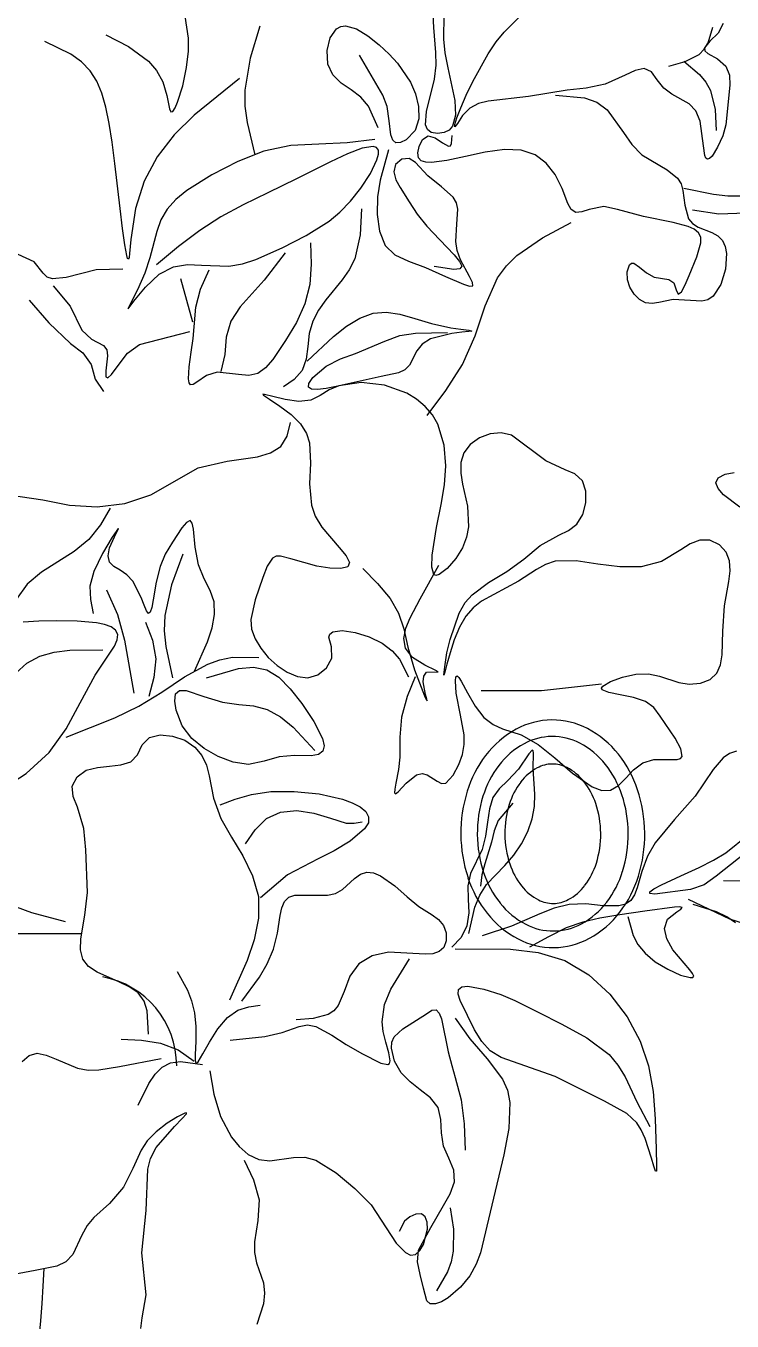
# Model space of a CAD drawing. Header units: millimetres. Extents: x 12377 to 30673, y 89761 to 101952.
# Drawn here: x 27177.5 to 27331.2, y 96432.1 to 96714.1 of the extents above; entities that cross this region are included whole.
import ezdxf

# ---------------------------------------------------------------- set-up
doc = ezdxf.new("R2010")
doc.units = ezdxf.units.MM

# ---------------------------------------------------------------- blocks, each defined once
blk = doc.blocks.new('A$C2176212A')
at = {"extrusion": (0, 0, -1)}
for p, q in [((412.85, 492.05), (412.15, 496.82)), ((394.84, 492.76), (399.78, 490.19)), ((412.85, 489.17), (412.85, 492.05)), ((399.78, 490.19), (404.13, 487.01)), ((412.44, 485.68), (412.85, 489.17)), ((404.13, 487.01), (405.9, 484.98)), ((405.9, 484.98), (407.27, 482.53)), ((411.58, 481.68), (412.44, 485.68)), ((520.7, 487.03), (524.09, 484.11)), ((407.27, 482.53), (408.16, 479.56)), ((524.09, 484.11), (525.46, 482.49)), ((525.46, 482.49), (526.46, 480.67)), ((408.16, 479.56), (408.68, 476.64)), ((410.48, 478.12), (411.58, 481.68)), ((492.71, 479.66), (499.04, 479.07)), ((526.46, 480.67), (527.45, 476.49)), ((408.68, 476.64), (409, 475.97)), ((409.43, 476.08), (409.93, 476.84)), ((409.93, 476.84), (410.48, 478.12)), ((499.04, 479.07), (501.76, 478.12)), ((501.76, 478.12), (503.98, 476.42)), ((527.45, 476.49), (527.7, 471.92)), ((409, 475.97), (409.43, 476.08)), ((503.98, 476.42), (507.53, 471.51)), ((463.81, 469.99), (465.02, 470.81)), ((465.02, 470.81), (466.55, 470.36)), ((470.1, 469.08), (470.24, 470.82)), ((507.53, 471.51), (509.36, 468.92)), ((435.12, 468.66), (429.27, 467.42)), ((441.21, 468.99), (435.12, 468.66)), ((447.35, 469.22), (441.21, 468.99)), ((453.41, 469.97), (447.35, 469.22)), ((450.67, 468.07), (447.43, 466.84)), ((453.04, 468.46), (450.67, 468.07)), ((453.79, 468.23), (453.04, 468.46)), ((454.18, 467.67), (453.79, 468.23)), ((462.75, 467.04), (463.04, 468.47)), ((463.04, 468.47), (463.81, 469.99)), ((466.55, 470.36), (468.14, 469.27)), ((468.14, 469.27), (469.43, 468.53)), ((469.43, 468.53), (469.85, 468.6)), ((469.85, 468.6), (470.1, 469.08)), ((509.36, 468.92), (511.54, 466.65)), ((423.59, 465.2), (417.92, 462.29)), ((429.27, 467.42), (423.59, 465.2)), ((447.43, 466.84), (443.72, 465.11)), ((452.43, 462.6), (453.86, 465.56)), ((453.86, 465.56), (454.19, 466.76)), ((454.19, 466.76), (454.18, 467.67)), ((462.92, 466.01), (462.75, 467.04)), ((463.52, 465.36), (462.92, 466.01)), ((464.48, 465.02), (463.52, 465.36)), ((469.11, 465.39), (465.77, 464.95)), ((473.13, 466.29), (469.11, 465.39)), ((477.43, 467.24), (473.13, 466.29)), ((481.61, 467.83), (477.43, 467.24)), ((485.29, 467.68), (481.61, 467.83)), ((488.3, 466.63), (485.29, 467.68)), ((490.73, 464.81), (488.3, 466.63)), ((511.54, 466.65), (517.04, 463.38)), ((443.72, 465.11), (436.35, 461.45)), ((450.37, 459.41), (452.43, 462.6)), ((465.77, 464.95), (464.48, 465.02)), ((492.65, 462.33), (490.73, 464.81)), ((517.04, 463.38), (519.31, 461.53)), ((417.92, 462.29), (412.46, 458.85)), ((436.35, 461.45), (430.09, 458.4)), ((494.15, 459.32), (492.65, 462.33)), ((519.31, 461.53), (520.05, 460.32)), ((520.05, 460.32), (520.47, 458.87)), ((410.11, 456.9), (408.2, 454.78)), ((412.46, 458.85), (410.11, 456.9)), ((430.09, 458.4), (424.72, 455.73)), ((448.11, 456.55), (450.37, 459.41)), ((495.38, 456.02), (494.15, 459.32)), ((520.47, 458.87), (520.89, 455.65)), ((408.2, 454.78), (406.84, 452.49)), ((424.72, 455.73), (419.91, 453.11)), ((443.43, 452.2), (445.79, 454.18)), ((445.79, 454.18), (448.11, 456.55)), ((450.47, 454.86), (450.19, 449.24)), ((496.12, 454.74), (495.38, 456.02)), ((497.14, 454.12), (496.12, 454.74)), ((498.48, 454.23), (497.14, 454.12)), ((500.04, 454.72), (498.48, 454.23)), ((503.26, 455.39), (500.04, 454.72)), ((506.23, 454.76), (503.26, 455.39)), ((511.9, 453.21), (506.23, 454.76)), ((520.89, 455.65), (521.67, 452.74)), ((406.84, 452.49), (405.92, 449.98)), ((419.91, 453.11), (415.34, 450.19)), ((438.48, 449.05), (443.43, 452.2)), ((518.37, 451.93), (511.9, 453.21)), ((521.62, 451.06), (518.37, 451.93)), ((521.67, 452.74), (522.55, 451.68)), ((522.55, 451.68), (523.81, 450.92)), ((405.92, 449.98), (404.41, 444.21)), ((415.34, 450.19), (410.68, 446.67)), ((433.2, 446.41), (438.48, 449.05)), ((450.19, 449.24), (449.02, 443.99)), ((522.91, 450.45), (521.62, 451.06)), ((523.85, 449.68), (522.91, 450.45)), ((523.81, 450.92), (526.77, 449.72)), ((524.33, 448.71), (523.85, 449.68)), ((524.37, 447.52), (524.33, 448.71)), ((526.77, 449.72), (528.1, 448.99)), ((528.1, 448.99), (529.08, 447.97)), ((410.68, 446.67), (405.9, 442.7)), ((427.53, 443.86), (433.2, 446.41)), ((439.42, 447.49), (439.54, 442.87)), ((523.49, 444.44), (524.37, 447.52)), ((529.08, 447.97), (529.68, 446.66)), ((529.68, 446.66), (529.96, 445.14)), ((404.41, 444.21), (403.34, 440.89)), ((409.57, 442.25), (412.62, 442.77)), ((412.62, 442.77), (415.64, 442.66)), ((415.64, 442.66), (421.63, 442.38)), ((421.63, 442.38), (424.6, 442.91)), ((424.6, 442.91), (427.53, 443.86)), ((433.89, 445.28), (429.3, 439.35)), ((439.54, 442.87), (439.26, 438.4)), ((449.02, 443.99), (447.83, 441.62)), ((508.34, 441.15), (508.82, 442.69)), ((508.82, 442.69), (509.25, 443.07)), ((509.25, 443.07), (509.77, 443.05)), ((509.77, 443.05), (511.03, 442.21)), ((521.85, 440.37), (523.49, 444.44)), ((529.96, 445.14), (529.71, 441.76)), ((403.34, 440.89), (401.76, 437.26)), ((403.46, 437.81), (406.49, 440.66)), ((406.49, 440.66), (409.57, 442.25)), ((415.44, 437.41), (417.32, 441.6)), ((447.83, 441.62), (446.27, 439.4)), ((508.41, 439.46), (508.34, 441.15)), ((511.03, 442.21), (512.54, 440.95)), ((512.54, 440.95), (514.22, 440.04)), ((514.22, 440.04), (517.43, 439.54)), ((520.96, 438.32), (521.85, 440.37)), ((529.71, 441.76), (528.71, 438.44)), ((383.41, 438.12), (387.08, 433.71)), ((401.76, 437.26), (400.14, 434.12)), ((400.98, 434.8), (403.46, 437.81)), ((414.44, 433.48), (415.44, 437.41)), ((429.3, 439.35), (424.07, 433.58)), ((439.26, 438.4), (438.19, 434.19)), ((446.27, 439.4), (442.74, 435.11)), ((508.94, 437.8), (508.41, 439.46)), ((509.83, 436.3), (508.94, 437.8)), ((517.43, 439.54), (518.49, 438.77)), ((518.49, 438.77), (519.01, 437.22)), ((519.01, 437.22), (519.46, 436.31)), ((520.13, 436.81), (520.96, 438.32)), ((528.71, 438.44), (527.02, 435.87)), ((400.15, 433.71), (400.98, 434.8)), ((438.19, 434.19), (436.35, 430.18)), ((442.74, 435.11), (441.13, 432.86)), ((511, 435.12), (509.83, 436.3)), ((512.34, 434.41), (511, 435.12)), ((513.76, 434.27), (512.34, 434.41)), ((515.24, 434.53), (513.76, 434.27)), ((518.37, 435.13), (515.24, 434.53)), ((524.6, 434.76), (518.37, 435.13)), ((519.46, 436.31), (520.13, 436.81)), ((525.91, 435.1), (524.6, 434.76)), ((527.02, 435.87), (525.91, 435.1)), ((387.08, 433.71), (389.6, 428.47)), ((400.14, 434.12), (399.69, 433.26)), ((399.69, 433.13), (400.15, 433.71)), ((399.69, 433.26), (399.69, 433.13)), ((414.05, 429.23), (414.44, 433.48)), ((424.07, 433.58), (422.03, 430.47)), ((441.13, 432.86), (439.88, 430.45)), ((450.14, 431.1), (453.02, 432.18)), ((453.02, 432.18), (455.9, 432.43)), ((455.9, 432.43), (458.88, 431.95)), ((458.88, 431.95), (462.11, 431.03)), ((413.83, 426.68), (414.05, 429.23)), ((422.03, 430.47), (421.06, 426.95)), ((436.35, 430.18), (433.94, 426.2)), ((439.88, 430.45), (439.14, 427.78)), ((444.41, 427.08), (447.27, 429.34)), ((447.27, 429.34), (450.14, 431.1)), ((462.11, 431.03), (465.74, 429.95)), ((465.74, 429.95), (469.92, 429.02)), ((469.92, 429.02), (472.12, 428.68)), ((472.12, 428.68), (473.83, 428.44)), ((389.6, 428.47), (391.72, 426.52)), ((391.72, 426.52), (394.35, 425.13)), ((402.19, 425.37), (413.16, 428.2)), ((413.45, 423.69), (413.83, 426.68)), ((421.06, 426.95), (420.74, 423.16)), ((433.94, 426.2), (431.18, 422.11)), ((438.68, 421.7), (444.41, 427.08)), ((439.14, 427.78), (438.81, 424.94)), ((449.16, 423.4), (455.56, 426.09)), ((455.56, 426.09), (458.82, 427.29)), ((458.82, 427.29), (462.25, 427.84)), ((462.25, 427.84), (469.25, 427.96)), ((465.51, 426.56), (463.71, 425.43)), ((470.18, 427.78), (465.51, 426.56)), ((472.33, 428.04), (470.18, 427.78)), ((473.89, 428.18), (472.33, 428.04)), ((473.83, 428.44), (474.49, 428.29)), ((474.49, 428.29), (473.89, 428.18)), ((394.35, 425.13), (395.07, 424.17)), ((395.07, 424.17), (395.19, 422.86)), ((397.07, 420.2), (399.54, 423.45)), ((399.54, 423.45), (402.19, 425.37)), ((413.01, 420.52), (413.45, 423.69)), ((420.74, 423.16), (419.89, 419.49)), ((438.81, 424.94), (438.44, 422.16)), ((445.94, 422.26), (449.16, 423.4)), ((462.52, 423.95), (460.93, 420.89)), ((463.71, 425.43), (462.52, 423.95)), ((395.19, 422.86), (394.83, 419.62)), ((396.06, 418.82), (397.07, 420.2)), ((412.84, 417.89), (413.01, 420.52)), ((429.64, 420.28), (427.92, 419.01)), ((431.18, 422.11), (429.64, 420.28)), ((438.44, 422.16), (437.58, 419.7)), ((439.93, 418.16), (442.8, 420.66)), ((442.8, 420.66), (445.94, 422.26)), ((460.93, 420.89), (459.93, 419.81)), ((394.83, 419.62), (394.88, 418.3)), ((394.88, 418.3), (395.31, 418.07)), ((395.31, 418.07), (396.06, 418.82)), ((412.97, 417.02), (412.84, 417.89)), ((416.75, 418.64), (414.67, 417.15)), ((419.07, 419.36), (416.75, 418.64)), ((423.76, 418.83), (419.07, 419.36)), ((425.95, 418.58), (423.76, 418.83)), ((427.92, 419.01), (425.95, 418.58)), ((435.85, 417.75), (433.52, 416.17)), ((437.58, 419.7), (435.85, 417.75)), ((439.04, 416.89), (439.93, 418.16)), ((454.75, 418.42), (444.97, 416.23)), ((458.55, 419.17), (454.75, 418.42)), ((459.93, 419.81), (458.55, 419.17)), ((413.29, 416.57), (412.97, 417.02)), ((413.86, 416.62), (413.29, 416.57)), ((414.67, 417.15), (413.86, 416.62)), ((438.96, 416.05), (439.04, 416.89)), ((439.64, 415.64), (438.96, 416.05)), ((440.96, 415.58), (439.64, 415.64)), ((442.78, 415.8), (440.96, 415.58)), ((444.97, 416.23), (442.78, 415.8)), ((527.65, 395.26), (528.14, 396.34)), ((528.13, 394.01), (527.65, 395.26)), ((528.14, 396.34), (529.63, 397.14)), ((529.63, 397.14), (531.62, 397.49)), ((529.33, 392.65), (528.13, 394.01)), ((532.85, 389.93), (529.33, 392.65)), ((395.81, 389.74), (393.7, 386.12)), ((393.7, 386.12), (391.17, 382.89)), ((391.17, 382.89), (387.98, 380.29)), ((384.41, 378.04), (380.87, 375.79)), ((387.98, 380.29), (384.41, 378.04)), ((380.87, 375.79), (377.73, 373.16)), ((450.78, 376.57), (453.98, 373.3)), ((463.26, 370.02), (467.36, 377.3)), ((377.73, 373.16), (375.31, 369.87)), ((453.98, 373.3), (456.73, 370.06)), ((395.03, 371.95), (397.4, 366.62)), ((456.73, 370.06), (458.59, 366.85)), ((461.06, 365.85), (463.26, 370.02)), ((397.4, 366.62), (398.94, 361.01)), ((458.59, 366.85), (459.68, 363.46)), ((380.26, 365.13), (376.88, 364.93)), ((384.21, 365.21), (380.26, 365.13)), ((388.61, 365.17), (384.21, 365.21)), ((392.79, 364.8), (388.61, 365.17)), ((394.56, 364.43), (392.79, 364.8)), ((395.99, 363.9), (394.56, 364.43)), ((396.99, 363.18), (395.99, 363.9)), ((403.5, 364.95), (405, 360.98)), ((460.12, 363.62), (461.06, 365.85)), ((396.71, 359.69), (397.35, 361.07)), ((397.47, 362.24), (396.99, 363.18)), ((397.35, 361.07), (397.47, 362.24)), ((398.94, 361.01), (400.92, 349.47)), ((405, 360.98), (405.74, 356.96)), ((459.68, 361.38), (460.12, 363.62)), ((459.68, 363.46), (460.61, 359.51)), ((460.06, 359.23), (459.68, 361.38)), ((380.48, 357.53), (383.61, 358.42)), ((383.61, 358.42), (386.99, 358.84)), ((386.99, 358.84), (394.19, 358.93)), ((392.53, 353.41), (396.71, 359.69)), ((461.57, 357.25), (460.06, 359.23)), ((460.61, 359.51), (462.02, 354.56)), ((375.28, 353.84), (377.69, 356.03)), ((377.69, 356.03), (380.48, 357.53)), ((405.74, 356.96), (405.32, 352.87)), ((464.27, 355.56), (461.57, 357.25)), ((466.69, 354.4), (464.27, 355.56)), ((389.24, 347.37), (392.53, 353.41)), ((405.32, 352.87), (404.24, 348.74)), ((416.76, 352.79), (423.74, 354.86)), ((423.74, 354.86), (426.96, 355.13)), ((426.96, 355.13), (429.86, 354.51)), ((429.86, 354.51), (432.49, 352.92)), ((432.49, 352.92), (435, 350.44)), ((462.02, 354.56), (464.2, 348.92)), ((463.93, 351.94), (464.05, 353.19)), ((464.05, 353.19), (464.63, 354.01)), ((464.63, 354.01), (466.83, 354.11)), ((467.17, 354.13), (466.69, 354.4)), ((466.83, 354.11), (467.17, 354.13)), ((410.04, 349.29), (410.89, 350.04)), ((410.89, 350.04), (412.33, 350.02)), ((412.33, 350.02), (416.2, 348.73)), ((435, 350.44), (437.55, 347.18)), ((464.41, 349.18), (463.93, 351.94)), ((386.25, 341.72), (389.24, 347.37)), ((409.85, 347.72), (410.04, 349.29)), ((410.13, 345.79), (409.85, 347.72)), ((416.2, 348.73), (420.23, 347.48)), ((420.23, 347.48), (423.77, 346.99)), ((423.77, 346.99), (426.96, 346.69)), ((437.55, 347.18), (440.15, 343.33)), ((464.2, 348.92), (464.59, 348.07)), ((464.69, 348.18), (464.41, 349.18)), ((464.59, 348.07), (464.78, 347.78)), ((464.78, 347.78), (464.69, 348.18)), ((411.46, 342.34), (410.13, 345.79)), ((426.96, 346.69), (429.97, 345.9)), ((429.97, 345.9), (432.88, 344.29)), ((432.88, 344.29), (435.62, 342.07)), ((382.5, 336.52), (386.25, 341.72)), ((413.56, 339.59), (411.46, 342.34)), ((435.62, 342.07), (440.33, 336.95)), ((440.15, 343.33), (442.01, 339.59)), ((416.23, 337.41), (413.56, 339.59)), ((442.01, 339.59), (442.34, 338.03)), ((377.52, 331.98), (382.5, 336.52)), ((419.3, 335.68), (416.23, 337.41)), ((422.58, 334.41), (419.3, 335.68)), ((432.58, 335.63), (429.28, 334.64)), ((435.89, 335.91), (432.58, 335.63)), ((439.56, 335.82), (435.89, 335.91)), ((441.16, 336.09), (439.56, 335.82)), ((442.1, 336.83), (441.16, 336.09)), ((442.34, 338.03), (442.1, 336.83)), ((486.93, 336.29), (484.68, 332.95)), ((487.67, 337.07), (486.93, 336.29)), ((487.86, 336.94), (487.67, 337.07)), ((487.84, 333.06), (487.91, 336.39)), ((487.91, 336.39), (487.86, 336.94)), ((530.59, 336.3), (529.25, 335.42)), ((532.15, 336.84), (530.59, 336.3)), ((425.94, 333.97), (422.58, 334.41)), ((429.28, 334.64), (425.94, 333.97)), ((484.68, 332.95), (482.38, 330.44)), ((488.23, 327.45), (487.84, 333.06)), ((527.06, 332.88), (523.11, 327.02)), ((529.25, 335.42), (527.06, 332.88)), ((374.63, 330.09), (377.52, 331.98)), ((482.38, 330.44), (480.44, 328.67)), ((422.99, 326.38), (426.58, 327.41)), ((426.58, 327.41), (430.79, 328.04)), ((430.79, 328.04), (435.85, 328.08)), ((435.85, 328.08), (441.29, 327.52)), ((441.29, 327.52), (446.33, 326.38)), ((480.44, 328.67), (479.08, 326.79)), ((488.16, 324.81), (488.23, 327.45)), ((419.71, 325.16), (422.99, 326.38)), ((446.33, 326.38), (448.46, 325.61)), ((448.46, 325.61), (450.18, 324.7)), ((450.18, 324.7), (451.41, 323.68)), ((478.35, 324.31), (477.94, 321.4)), ((479.08, 326.79), (478.35, 324.31)), ((487.64, 322.09), (488.16, 324.81)), ((523.11, 327.02), (518.61, 321.98)), ((427.35, 319.71), (429.79, 322.18)), ((429.79, 322.18), (432.86, 323.57)), ((432.86, 323.57), (436.42, 323.9)), ((436.42, 323.9), (440.16, 323.38)), ((440.16, 323.38), (443.79, 322.25)), ((443.79, 322.25), (447.19, 321.19)), ((448.9, 321.14), (450.65, 321.47)), ((451.41, 323.68), (452.05, 322.53)), ((452.05, 322.53), (451.99, 321.27)), ((477.94, 321.4), (477.52, 318.35)), ((486.68, 319.34), (487.64, 322.09)), ((518.61, 321.98), (514.43, 316.91)), ((425.23, 316.68), (427.35, 319.71)), ((447.19, 321.19), (448.9, 321.14)), ((451.16, 319.9), (448.04, 317.23)), ((451.99, 321.27), (451.16, 319.9)), ((485.35, 316.68), (486.68, 319.34)), ((529.78, 314.72), (534.64, 318.6)), ((448.04, 317.23), (444.58, 315.14)), ((477.52, 318.35), (476.74, 315.41)), ((483.67, 314.18), (485.35, 316.68)), ((514.43, 316.91), (512.77, 314)), ((538.3, 318.07), (527.73, 309.6)), ((441.09, 313.44), (434.43, 309.92)), ((444.58, 315.14), (441.09, 313.44)), ((476.74, 315.41), (474.24, 310.19)), ((481.72, 311.95), (483.67, 314.18)), ((512.77, 314), (511.52, 310.67)), ((523.99, 311.52), (527.14, 313.13)), ((527.14, 313.13), (529.78, 314.72)), ((474.24, 310.19), (473.67, 307.51)), ((477.73, 307.85), (481.72, 311.95)), ((511.52, 310.67), (510.54, 307.11)), ((520.01, 309.69), (523.99, 311.52)), ((434.43, 309.92), (428.55, 304.89)), ((473.67, 307.51), (473.75, 304.64)), ((476.24, 305.52), (477.73, 307.85)), ((514.15, 306.88), (515.77, 307.73)), ((515.77, 307.73), (520.01, 309.69)), ((525.11, 307.72), (522.1, 306.71)), ((527.73, 309.6), (525.11, 307.72)), ((473.75, 304.64), (473.85, 301.68)), ((475.2, 302.89), (476.24, 305.52)), ((509.93, 305.55), (509.1, 304.31)), ((510.54, 307.11), (509.93, 305.55)), ((513.24, 306.22), (514.15, 306.88)), ((513.28, 305.83), (513.24, 306.22)), ((514.38, 305.74), (513.28, 305.83)), ((522.1, 306.71), (514.38, 305.74)), ((378.77, 301.63), (375.4, 302.88)), ((473.85, 301.68), (473.44, 298.79)), ((473.86, 297.15), (475.2, 302.89)), ((492.42, 302.66), (489.3, 301.43)), ((495.72, 303.47), (492.42, 302.66)), ((499.32, 303.6), (495.72, 303.47)), ((503.11, 303.21), (499.32, 303.6)), ((506.55, 303.14), (503.11, 303.21)), ((507.97, 303.52), (506.55, 303.14)), ((509.1, 304.31), (507.97, 303.52)), ((386.08, 299.72), (378.77, 301.63)), ((489.3, 301.43), (483.15, 298.78)), ((472.17, 296.3), (470.17, 294.2)), ((473.44, 298.79), (472.17, 296.3)), ((483.15, 298.78), (476.74, 296.65)), ((470.88, 293.82), (482.93, 293.75)), ((482.93, 293.75), (488.96, 293.03)), ((488.96, 293.03), (494.73, 291.28)), ((494.73, 291.28), (499.98, 288.18)), ((410.38, 288.89), (412.62, 284.79)), ((499.98, 288.18), (504.55, 283.95)), ((412.62, 284.79), (413.52, 282.49)), ((471.54, 283.96), (471.63, 285)), ((471.63, 285), (472.36, 285.55)), ((472.36, 285.55), (473.64, 285.68)), ((473.64, 285.68), (477.14, 285.05)), ((477.14, 285.05), (480.8, 283.85)), ((413.52, 282.49), (414.16, 279.89)), ((471.97, 282.56), (471.54, 283.96)), ((473.54, 279.28), (471.97, 282.56)), ((480.8, 283.85), (483.88, 282.6)), ((483.88, 282.6), (488.95, 280.04)), ((504.55, 283.95), (508.31, 278.99)), ((414.16, 279.89), (414.45, 276.89)), ((421.31, 278.87), (423.57, 280.44)), ((423.57, 280.44), (425.97, 281.19)), ((425.97, 281.19), (428.43, 281.53)), ((475.11, 276.22), (473.54, 279.28)), ((488.95, 280.04), (494.09, 277.41)), ((414.45, 276.89), (414.41, 273.63)), ((417.43, 273.52), (419.23, 276.38)), ((419.23, 276.38), (421.31, 278.87)), ((494.09, 277.41), (499.52, 274.46)), ((508.31, 278.99), (511.13, 273.69)), ((398.22, 274.16), (402.59, 273.94)), ((402.59, 273.94), (406.78, 273.3)), ((414.41, 273.63), (414.28, 270.79)), ((415.97, 270.93), (417.43, 273.52)), ((476.68, 273.63), (475.11, 276.22)), ((478.53, 271.59), (476.68, 273.63)), ((499.52, 274.46), (504.38, 270.78)), ((511.13, 273.69), (512.95, 268.32)), ((378.14, 270.59), (379.88, 271.07)), ((379.88, 271.07), (381.87, 270.7)), ((381.87, 270.7), (384.04, 269.8)), ((406.78, 273.3), (410.62, 271.81)), ((410.62, 271.81), (414.06, 269.37)), ((414.28, 270.79), (414.28, 269.76)), ((414.92, 269.25), (415.97, 270.93)), ((480.91, 270.15), (478.53, 271.59)), ((504.38, 270.78), (506.33, 268.53)), ((376.62, 269.3), (378.14, 270.59)), ((384.04, 269.8), (388.68, 267.84)), ((388.68, 267.84), (391.01, 267.43)), ((393.31, 267.48), (397.85, 268.24)), ((397.85, 268.24), (406.88, 269.91)), ((405.58, 266.51), (407.12, 268.05)), ((407.12, 268.05), (408.94, 269.01)), ((408.94, 269.01), (411.07, 269.29)), ((411.07, 269.29), (415.9, 268.63)), ((414.28, 269.76), (414.37, 269.12)), ((414.37, 269.12), (414.58, 268.95)), ((414.58, 268.95), (414.92, 269.25)), ((492.65, 266.04), (480.91, 270.15)), ((506.33, 268.53), (507.89, 265.99)), ((512.95, 268.32), (513.97, 262.77)), ((391.01, 267.43), (393.31, 267.48)), ((404.24, 264.51), (405.58, 266.51)), ((503.36, 260.68), (492.65, 266.04)), ((507.89, 265.99), (510.43, 260.48)), ((401.91, 259.79), (404.24, 264.51)), ((513.97, 262.77), (514.46, 256.8)), ((508.23, 257.99), (503.36, 260.68)), ((510.43, 260.48), (513.24, 255.13)), ((410.45, 257.28), (408.18, 255.85)), ((409.77, 255.16), (411.49, 256.89)), ((412.04, 258.05), (410.45, 257.28)), ((411.49, 256.89), (412.41, 257.93)), ((412.4, 258.12), (412.04, 258.05)), ((412.41, 257.93), (412.4, 258.12)), ((510.41, 255.93), (508.23, 257.99)), ((514.46, 256.8), (514.66, 250.2)), ((405.8, 254.01), (403.85, 252.02)), ((408.18, 255.85), (405.8, 254.01)), ((405.82, 250.56), (409.77, 255.16)), ((511.38, 254.43), (510.41, 255.93)), ((512.25, 252.52), (511.38, 254.43)), ((403.85, 252.02), (402.51, 250.01)), ((513.65, 248.23), (512.25, 252.52)), ((402.51, 250.01), (400.74, 245.97)), ((404, 245.84), (404.54, 248.15)), ((404.54, 248.15), (405.82, 250.56)), ((514.15, 246.49), (513.65, 248.23)), ((514.66, 250.2), (514.73, 246.64)), ((400.74, 245.97), (398.66, 241.96)), ((403.61, 236.85), (404, 245.84)), ((424.93, 247.8), (427.01, 243.53)), ((514.5, 245.45), (514.15, 246.49)), ((514.7, 245.43), (514.5, 245.45)), ((514.73, 246.64), (514.7, 245.43)), ((427.01, 243.53), (428.2, 239.17)), ((398.66, 241.96), (395.65, 238.42)), ((395.65, 238.42), (392.23, 235.34)), ((402.71, 227.63), (403.61, 236.85)), ((428.2, 239.17), (427.91, 234.66)), ((469.77, 237.44), (470.54, 232.78)), ((392.23, 235.34), (390.77, 233.57)), ((427.91, 234.66), (427.23, 230.01)), ((389.66, 231.49), (387.65, 227.26)), ((390.77, 233.57), (389.66, 231.49)), ((470.54, 232.78), (470.49, 228.01)), ((427.23, 230.01), (427.23, 227.71)), ((386.18, 225.71), (384.2, 224.76)), ((387.65, 227.26), (386.18, 225.71)), ((403.6, 218.53), (402.71, 227.63)), ((427.23, 227.71), (427.68, 225.48)), ((470.02, 225.69), (469.19, 223.5)), ((470.49, 228.01), (470.02, 225.69)), ((379.46, 223.82), (374.81, 222.9)), ((384.2, 224.76), (379.46, 223.82)), ((427.68, 225.48), (429.19, 221.14)), ((469.19, 223.5), (466.83, 219.39)), ((429.19, 221.14), (429.39, 218.85)), ((402.77, 213.52), (403.6, 218.53)), ((429.39, 218.85), (429.15, 216.53)), ((429.15, 216.53), (427.74, 212.07)), ((402.46, 211.2), (402.77, 213.52))]:
    blk.add_line(p, q, dxfattribs=at)
for p, q in [((466.28, 494.32), (466.09, 497.16)), ((468.43, 497.21), (468.33, 491.82)), ((481.56, 493.35), (484.89, 496.7)), ((428.37, 494.66), (426.25, 487.7)), ((443.69, 492.11), (445.09, 494.08)), ((445.09, 494.08), (446.01, 494.56)), ((446.01, 494.56), (447.05, 494.69)), ((447.05, 494.69), (449.39, 494.05)), ((449.39, 494.05), (451.88, 492.56)), ((466.65, 488.92), (466.28, 494.32)), ((479.83, 491.2), (481.56, 493.35)), ((525.93, 491.02), (526.96, 494.4)), ((529.2, 495.19), (528.16, 493.14)), ((387.25, 488.53), (381.59, 491.34)), ((443, 489.32), (443.69, 492.11)), ((451.88, 492.56), (454.33, 490.6)), ((454.33, 490.6), (456.52, 488.55)), ((468.33, 491.82), (468.66, 488.86)), ((478.08, 488.64), (479.83, 491.2)), ((525.12, 489.61), (525.93, 491.02)), ((526.32, 491.38), (525.14, 489.92)), ((528.16, 493.14), (526.32, 491.38)), ((389.58, 486.88), (387.25, 488.53)), ((443.15, 486.41), (443, 489.32)), ((455.16, 479.62), (450.09, 488.34)), ((456.52, 488.55), (458.34, 486.62)), ((466.73, 486.16), (466.65, 488.92)), ((468.66, 488.86), (469.32, 485.54)), ((474.75, 482.62), (478.08, 488.64)), ((520.97, 486.95), (523.99, 488.48)), ((523.99, 488.48), (525.12, 489.61)), ((525.14, 489.92), (525.26, 489.29)), ((525.26, 489.29), (525.91, 488.7)), ((525.91, 488.7), (528, 487.5)), ((391.43, 484.95), (389.58, 486.88)), ((392.88, 482.7), (391.43, 484.95)), ((426.25, 487.7), (425.09, 480.72)), ((444.24, 484.03), (443.15, 486.41)), ((458.34, 486.62), (461.14, 482.46)), ((466.42, 483.09), (466.73, 486.16)), ((469.32, 485.54), (470.81, 478.44)), ((510.1, 485.03), (507.92, 483.99)), ((512.05, 485.44), (510.1, 485.03)), ((513.61, 484.68), (512.05, 485.44)), ((517.39, 485.93), (520.97, 486.95)), ((528, 487.5), (529.81, 485.96)), ((529.81, 485.96), (530.6, 483.99)), ((394, 480.07), (392.88, 482.7)), ((423.95, 483.23), (414.07, 475.29)), ((446.1, 482.25), (444.24, 484.03)), ((448.28, 480.76), (446.1, 482.25)), ((461.14, 482.46), (462.23, 479.91)), ((464.67, 476.08), (466.42, 483.09)), ((473.31, 479.6), (474.75, 482.62)), ((507.92, 483.99), (503.55, 482.02)), ((514.88, 482.93), (513.61, 484.68)), ((516.28, 481.12), (514.88, 482.93)), ((530.6, 483.99), (530.68, 481.77)), ((394.88, 477.01), (394, 480.07)), ((425.09, 480.72), (425.14, 477.21)), ((450.38, 479.19), (448.28, 480.76)), ((456.08, 477.13), (455.16, 479.62)), ((462.23, 479.91), (462.93, 477.17)), ((472.12, 476.88), (473.31, 479.6)), ((486.84, 479.36), (478.05, 478.34)), ((495.27, 480.69), (486.84, 479.36)), ((499.41, 481.14), (495.27, 480.69)), ((503.55, 482.02), (499.41, 481.14)), ((518.04, 479.83), (516.28, 481.12)), ((521.79, 477.73), (518.04, 479.83)), ((530.68, 481.77), (529.84, 473.14)), ((395.59, 473.47), (394.88, 477.01)), ((425.14, 477.21), (425.62, 473.7)), ((452.01, 477.26), (450.38, 479.19)), ((454.14, 472.5), (452.01, 477.26)), ((456.55, 474.05), (456.08, 477.13)), ((462.93, 477.17), (462.99, 474.44)), ((470.81, 478.44), (470.97, 475.3)), ((471.25, 474.67), (472.12, 476.88)), ((474.08, 476.8), (472.51, 475.22)), ((475.96, 477.79), (474.08, 476.8)), ((478.05, 478.34), (475.96, 477.79)), ((523.29, 476.22), (521.79, 477.73)), ((414.07, 475.29), (409.71, 470.97)), ((425.62, 473.7), (427.26, 466.65)), ((456.91, 470.96), (456.55, 474.05)), ((462.99, 474.44), (462.16, 471.94)), ((464.46, 473.16), (464.67, 476.08)), ((470.97, 475.3), (470.3, 472.88)), ((470.79, 473.21), (471.25, 474.67)), ((472.51, 475.22), (471.37, 473.44)), ((524.24, 473.98), (523.29, 476.22)), ((524.98, 468.57), (524.24, 473.98)), ((396.2, 469.39), (395.59, 473.47)), ((409.71, 470.97), (406.04, 466.23)), ((457.3, 469.84), (456.91, 470.96)), ((462.16, 471.94), (460.2, 469.9)), ((464.85, 472.12), (464.46, 473.16)), ((465.7, 471.47), (464.85, 472.12)), ((467.04, 471.27), (465.7, 471.47)), ((468.46, 471.48), (467.04, 471.27)), ((469.55, 472.03), (468.46, 471.48)), ((470.3, 472.88), (469.55, 472.03)), ((470.8, 472.73), (470.79, 473.21)), ((471.37, 473.44), (470.8, 472.73)), ((529.84, 473.14), (529.14, 470.76)), ((396.79, 464.76), (396.2, 469.39)), ((457.96, 469.23), (457.3, 469.84)), ((458.98, 469.29), (457.96, 469.23)), ((460.2, 469.9), (458.98, 469.29)), ((525.25, 466.52), (524.98, 468.57)), ((528.02, 468.3), (526.8, 466.38)), ((529.14, 470.76), (528.02, 468.3)), ((406.04, 466.23), (403.22, 460.94)), ((456.36, 467.76), (454.53, 461.15)), ((459.27, 465.68), (457.89, 464.52)), ((460.86, 465.86), (459.27, 465.68)), ((462.26, 465), (460.86, 465.86)), ((525.48, 465.91), (525.25, 466.52)), ((525.8, 465.66), (525.48, 465.91)), ((526.25, 465.83), (525.8, 465.66)), ((526.8, 466.38), (526.25, 465.83)), ((397.94, 454.99), (396.79, 464.76)), ((457.89, 464.52), (457.51, 462.96)), ((457.51, 462.96), (458.01, 461.23)), ((464.96, 462.1), (462.26, 465)), ((403.22, 460.94), (401.29, 454.97)), ((454.53, 461.15), (454, 457.49)), ((458.01, 461.23), (458.95, 459.5)), ((467.95, 459.66), (464.96, 462.1)), ((470.42, 457.44), (467.95, 459.66)), ((454, 457.49), (453.92, 453.64)), ((458.95, 459.5), (460.85, 456.42)), ((471.15, 456.2), (470.42, 457.44)), ((520.7, 459.4), (527.14, 458.09)), ((527.14, 458.09), (530.21, 457.74)), ((530.21, 457.74), (533.09, 457.74)), ((398.47, 450.61), (397.94, 454.99)), ((401.29, 454.97), (400.27, 448.21)), ((460.85, 456.42), (462.61, 453.76)), ((471.45, 454.8), (471.15, 456.2)), ((471.25, 451.53), (471.45, 454.8)), ((528.31, 453.74), (522.54, 454.61)), ((534.15, 453.97), (528.31, 453.74)), ((453.92, 453.64), (454.43, 449.99)), ((462.61, 453.76), (464.69, 451.12)), ((464.69, 451.12), (467.52, 448.12)), ((471.04, 447.79), (471.25, 451.53)), ((489.9, 448.6), (496.14, 451.91)), ((398.96, 447.05), (398.47, 450.61)), ((454.43, 449.99), (455.66, 446.94)), ((484.34, 444.75), (489.9, 448.6)), ((399.39, 444.71), (398.96, 447.05)), ((400.27, 448.21), (400.03, 445.15)), ((455.66, 446.94), (457.75, 444.87)), ((467.52, 448.12), (470.7, 444.86)), ((471.32, 445.81), (471.04, 447.79)), ((472.03, 443.79), (471.32, 445.81)), ((379.26, 443.32), (375.79, 444.93)), ((381.23, 440.89), (379.26, 443.32)), ((399.58, 444.11), (399.39, 444.71)), ((399.75, 443.95), (399.58, 444.11)), ((399.9, 444.28), (399.75, 443.95)), ((400.03, 445.15), (399.9, 444.28)), ((457.75, 444.87), (460.7, 443.51)), ((460.7, 443.51), (464.46, 442.12)), ((470.7, 444.86), (471.84, 443.45)), ((471.84, 443.45), (472.33, 442.38)), ((474.01, 440.16), (472.03, 443.79)), ((482.03, 442.47), (484.34, 444.75)), ((382.11, 440.02), (381.23, 440.89)), ((383.26, 439.64), (382.11, 440.02)), ((386.19, 439.97), (383.26, 439.64)), ((392.73, 441.63), (386.19, 439.97)), ((398.54, 441.78), (392.73, 441.63)), ((464.46, 442.12), (468.81, 440.17)), ((470.57, 441.7), (466.31, 442.33)), ((468.81, 440.17), (472.67, 438.46)), ((471.91, 441.8), (470.57, 441.7)), ((472.33, 442.38), (471.91, 441.8)), ((474.67, 438.87), (474.01, 440.16)), ((477.42, 433.79), (480.14, 439.85)), ((480.14, 439.85), (482.03, 442.47)), ((411.07, 439.69), (413.68, 430.29)), ((472.67, 438.46), (474, 438.05)), ((474, 438.05), (474.71, 438.14)), ((474.71, 438.14), (474.67, 438.87)), ((378.19, 434.99), (382.47, 430.09)), ((475.21, 427.26), (477.42, 433.79)), ((382.47, 430.09), (387.13, 425.54)), ((472.45, 421.03), (475.21, 427.26)), ((387.13, 425.54), (389.84, 423.56)), ((389.84, 423.56), (391.64, 421)), ((391.64, 421), (392.54, 417.83)), ((468.86, 415.33), (472.45, 421.03)), ((392.54, 417.83), (394.37, 415.15)), ((429.06, 414.53), (429.17, 414.35)), ((429.4, 414.5), (429.06, 414.53)), ((431.17, 414.02), (429.4, 414.5)), ((443.44, 415.47), (441.5, 414.28)), ((445.59, 416.35), (443.44, 415.47)), ((450.42, 417.09), (445.59, 416.35)), ((455.51, 416.53), (450.42, 417.09)), ((460.34, 414.76), (455.51, 416.53)), ((462.48, 413.45), (460.34, 414.76)), ((464.83, 409.91), (468.86, 415.33)), ((429.17, 414.35), (430.5, 413.44)), ((430.5, 413.44), (432.75, 411.95)), ((433.86, 413.36), (431.17, 414.02)), ((432.75, 411.95), (435.21, 410.09)), ((436.83, 412.95), (433.86, 413.36)), ((439.44, 413.25), (436.83, 412.95)), ((441.5, 414.28), (439.44, 413.25)), ((464.37, 411.88), (462.48, 413.45)), ((465.92, 410.05), (464.37, 411.88)), ((435.21, 410.09), (437.23, 408.08)), ((467.1, 407.99), (465.92, 410.05)), ((434.34, 405.42), (435.08, 408.36)), ((437.23, 408.08), (438.51, 406.02)), ((438.51, 406.02), (439.18, 403.92)), ((468.46, 403.47), (467.1, 407.99)), ((480.93, 406.15), (478.52, 405.92)), ((483.12, 405.59), (480.93, 406.15)), ((430.67, 401.76), (432.91, 403.19)), ((432.91, 403.19), (434.34, 405.42)), ((439.18, 403.92), (439.41, 399.56)), ((468.84, 398.96), (468.46, 403.47)), ((474.15, 403.58), (472.75, 401.75)), ((476.17, 405.02), (474.15, 403.58)), ((478.52, 405.92), (476.17, 405.02)), ((490.61, 400.06), (483.12, 405.59)), ((421.28, 399.98), (427.84, 400.91)), ((427.84, 400.91), (430.67, 401.76)), ((472.75, 401.75), (472.14, 399.64)), ((404.66, 392.64), (414.96, 398.48)), ((414.96, 398.48), (421.28, 399.98)), ((439.41, 399.56), (439.15, 395.02)), ((468.57, 394.82), (468.84, 398.96)), ((472.14, 399.64), (472.14, 397.34)), ((494.82, 398.1), (490.61, 400.06)), ((496.97, 397.17), (494.82, 398.1)), ((439.15, 395.02), (439.6, 390.35)), ((467.85, 390.55), (468.57, 394.82)), ((472.14, 397.34), (472.52, 394.95)), ((472.52, 394.95), (473.54, 390.18)), ((498.58, 395.66), (496.97, 397.17)), ((499.35, 393.43), (498.58, 395.66)), ((369.35, 393.31), (381.13, 391.51)), ((398.97, 390.77), (404.66, 392.64)), ((499.35, 390.86), (499.35, 393.43)), ((381.13, 391.51), (386.97, 390.41)), ((386.97, 390.41), (392.96, 390.05)), ((392.96, 390.05), (398.97, 390.77)), ((439.6, 390.35), (440.45, 387.99)), ((466.85, 385.52), (467.85, 390.55)), ((473.54, 390.18), (473.79, 385.65)), ((498.66, 388.34), (499.35, 390.86)), ((412.4, 386.64), (411.41, 385.46)), ((413.19, 387.06), (412.4, 386.64)), ((413.67, 386.5), (413.19, 387.06)), ((413.95, 385.18), (413.67, 386.5)), ((440.45, 387.99), (441.9, 385.62)), ((495.53, 384.86), (497.35, 386.27)), ((497.35, 386.27), (498.66, 388.34)), ((395.68, 381.07), (397.13, 384.31)), ((397.07, 384.63), (396.24, 383.39)), ((397.56, 385.29), (397.07, 384.63)), ((397.13, 384.31), (397.6, 385.21)), ((397.6, 385.21), (397.56, 385.29)), ((411.41, 385.46), (409.35, 382.35)), ((414.29, 381.26), (413.95, 385.18)), ((441.9, 385.62), (445.62, 381.2)), ((465.88, 379.49), (466.85, 385.52)), ((473.79, 385.65), (473.37, 383.4)), ((489.41, 381.6), (493.44, 383.84)), ((493.44, 383.84), (495.53, 384.86)), ((396.24, 383.39), (394.11, 379.84)), ((395.33, 379.36), (395.68, 381.07)), ((409.35, 382.35), (407.78, 379.71)), ((415.02, 377.4), (414.29, 381.26)), ((445.62, 381.2), (447.13, 379.36)), ((472.47, 381.11), (471, 378.75)), ((473.37, 383.4), (472.47, 381.11)), ((485.87, 378.64), (489.41, 381.6)), ((519.99, 380.68), (515.8, 378.14)), ((522.05, 381.97), (519.99, 380.68)), ((524.14, 382.79), (522.05, 381.97)), ((526.32, 382.75), (524.14, 382.79)), ((528.42, 381.72), (526.32, 382.75)), ((529.88, 380.16), (528.42, 381.72)), ((394.11, 379.84), (392.21, 375.96)), ((395.63, 378.01), (395.33, 379.36)), ((396.61, 377.05), (395.63, 378.01)), ((407.78, 379.71), (406.66, 377.06)), ((411.6, 379.69), (409.17, 373.06)), ((431.16, 378.85), (429.95, 377.11)), ((431.95, 379.26), (431.16, 378.85)), ((432.88, 379.32), (431.95, 379.26)), ((435.15, 378.74), (432.88, 379.32)), ((440.79, 377.09), (435.15, 378.74)), ((447.13, 379.36), (447.89, 377.92)), ((447.89, 377.92), (447.54, 376.99)), ((465.78, 376.9), (465.88, 379.49)), ((471, 378.75), (469.16, 376.6)), ((482.1, 375.93), (485.87, 378.64)), ((492.68, 378.2), (490.58, 377.5)), ((497.2, 378.3), (492.68, 378.2)), ((501.95, 377.56), (497.2, 378.3)), ((515.8, 378.14), (511.35, 376.99)), ((530.59, 378.28), (529.88, 380.16)), ((530.72, 376.12), (530.59, 378.28)), ((392.21, 375.96), (391.37, 372.78)), ((397.98, 376.22), (396.61, 377.05)), ((399.44, 375.23), (397.98, 376.22)), ((400.73, 373.83), (399.44, 375.23)), ((406.66, 377.06), (405.83, 373.66)), ((416.28, 374.38), (415.02, 377.4)), ((429.95, 377.11), (429.03, 374.67)), ((443.63, 376.65), (440.79, 377.09)), ((446, 376.59), (443.63, 376.65)), ((447.54, 376.99), (446, 376.59)), ((466.22, 375.33), (465.78, 376.9)), ((466.71, 375.08), (466.22, 375.33)), ((467.4, 375.26), (466.71, 375.08)), ((469.16, 376.6), (467.4, 375.26)), ((478.14, 373.55), (482.1, 375.93)), ((488.57, 376.41), (484.64, 373.82)), ((490.58, 377.5), (488.57, 376.41)), ((506.7, 376.94), (501.95, 377.56)), ((511.35, 376.99), (506.7, 376.94)), ((530.47, 373.74), (530.72, 376.12)), ((391.37, 372.78), (391.48, 369.87)), ((402.57, 370.3), (400.73, 373.83)), ((405.83, 373.66), (405.16, 369.75)), ((409.17, 373.06), (407.67, 366.39)), ((417.58, 371.83), (416.28, 374.38)), ((429.03, 374.67), (427.35, 369.81)), ((474.57, 370.9), (478.14, 373.55)), ((484.64, 373.82), (476.64, 369.5)), ((529.53, 368.5), (530.47, 373.74)), ((391.48, 369.87), (392.08, 366.79)), ((403.21, 368.65), (402.57, 370.3)), ((405.16, 369.75), (404.83, 368.14)), ((418.41, 369.32), (417.58, 371.83)), ((418.5, 366.59), (418.41, 369.32)), ((427.35, 369.81), (426.4, 365.47)), ((473.05, 369.17), (474.57, 370.9)), ((476.64, 369.5), (474.83, 368.06)), ((403.72, 367.4), (403.21, 368.65)), ((404.14, 366.81), (403.72, 367.4)), ((404.5, 367.08), (404.14, 366.81)), ((404.83, 368.14), (404.5, 367.08)), ((417.96, 363.68), (418.5, 366.59)), ((469.77, 361.12), (471.74, 366.91)), ((471.74, 366.91), (473.05, 369.17)), ((474.83, 368.06), (473.21, 366.21)), ((529.12, 362.99), (529.53, 368.5)), ((407.67, 366.39), (407.57, 363.02)), ((416.96, 360.62), (417.96, 363.68)), ((426.4, 365.47), (426.59, 363.37)), ((471.81, 363.82), (470.67, 361.04)), ((473.21, 366.21), (471.81, 363.82)), ((407.57, 363.02), (407.92, 359.62)), ((426.59, 363.37), (427.34, 361.28)), ((427.34, 361.28), (428.58, 359.23)), ((443.41, 361.63), (443.64, 362.34)), ((443.94, 359.52), (443.41, 361.63)), ((443.64, 362.34), (444.23, 362.81)), ((444.23, 362.81), (446.29, 363.12)), ((446.29, 363.12), (449.1, 362.7)), ((449.1, 362.7), (452.17, 361.72)), ((452.17, 361.72), (455.02, 360.34)), ((469.11, 358.22), (469.77, 361.12)), ((470.67, 361.04), (469.77, 358.22)), ((529.04, 357.82), (529.12, 362.99)), ((407.92, 359.62), (409.39, 352.79)), ((414.18, 354.26), (416.96, 360.62)), ((428.58, 359.23), (430.21, 357.26)), ((444.04, 357.11), (443.94, 359.52)), ((455.02, 360.34), (457.21, 358.69)), ((457.21, 358.69), (458.74, 356.88)), ((468.68, 355.74), (469.11, 358.22)), ((469.77, 358.22), (469.1, 355.75)), ((411.98, 353), (417.04, 355.79)), ((417.04, 355.79), (419.67, 356.74)), ((419.67, 356.74), (422.42, 357.27)), ((422.42, 357.27), (428.18, 357.21)), ((430.21, 357.26), (432.15, 355.46)), ((432.15, 355.46), (434.3, 354.01)), ((442.9, 354.96), (444.04, 357.11)), ((458.74, 356.88), (460.73, 352.99)), ((468.46, 354.01), (468.68, 355.74)), ((469.1, 355.75), (468.67, 354)), ((527.85, 353.79), (528.67, 355.61)), ((528.67, 355.61), (529.04, 357.82)), ((407.04, 349.7), (411.98, 353)), ((434.3, 354.01), (436.56, 353.08)), ((436.56, 353.08), (438.83, 352.83)), ((438.83, 352.83), (441, 353.44)), ((441, 353.44), (442.9, 354.96)), ((462.2, 352.99), (460.42, 348.74)), ((468.45, 353.35), (468.46, 354.01)), ((468.67, 354), (468.45, 353.35)), ((470.95, 352.15), (471.05, 353.01)), ((471.05, 353.01), (471.3, 353.24)), ((471.3, 353.24), (471.69, 352.89)), ((471.69, 352.89), (472.2, 352.07)), ((504.68, 352.01), (507.28, 352.96)), ((507.28, 352.96), (510.24, 353.6)), ((510.24, 353.6), (513, 353.67)), ((513, 353.67), (515.34, 353.19)), ((515.34, 353.19), (519.54, 351.75)), ((524.26, 351.66), (526.39, 352.45)), ((526.39, 352.45), (527.85, 353.79)), ((402.01, 346.65), (407.04, 349.7)), ((471.1, 349.5), (470.95, 352.15)), ((472.2, 352.07), (473.56, 349.55)), ((476.57, 350.04), (489.69, 350.03)), ((489.69, 350.03), (502.72, 351.51)), ((502.73, 350.54), (503.02, 350.99)), ((502.87, 350.16), (502.73, 350.54)), ((504.33, 349.58), (502.87, 350.16)), ((503.02, 350.99), (504.68, 352.01)), ((506.82, 349.1), (504.33, 349.58)), ((519.54, 351.75), (521.84, 351.43)), ((521.84, 351.43), (524.26, 351.66)), ((460.42, 348.74), (459.19, 344.21)), ((472.02, 344.66), (471.1, 349.5)), ((473.56, 349.55), (475.24, 346.61)), ((509.7, 348.52), (506.82, 349.1)), ((512.31, 347.65), (509.7, 348.52)), ((514.14, 346.31), (512.31, 347.65)), ((386.19, 339.89), (396.82, 344.11)), ((396.82, 344.11), (402.01, 346.65)), ((459.19, 344.21), (458.83, 339.91)), ((472.83, 340.42), (472.02, 344.66)), ((475.24, 346.61), (477.13, 344.2)), ((477.13, 344.2), (479.15, 342.66)), ((515.52, 344.46), (514.14, 346.31)), ((518.75, 339.65), (515.52, 344.46)), ((479.15, 342.66), (481.21, 341.71)), ((481.21, 341.71), (485.26, 340.37)), ((402.75, 338.22), (404.35, 339.78)), ((404.35, 339.78), (406.69, 340.37)), ((406.69, 340.37), (409.38, 340.12)), ((409.38, 340.12), (412.03, 339.2)), ((412.03, 339.2), (414.25, 337.74)), ((458.83, 339.91), (458.83, 335.51)), ((472.47, 336.15), (472.84, 338.31)), ((472.84, 338.31), (472.83, 340.42)), ((485.26, 340.37), (488.96, 338.27)), ((519.99, 337.36), (518.75, 339.65)), ((400.27, 334.53), (401.75, 336.04)), ((401.75, 336.04), (402.75, 338.22)), ((414.25, 337.74), (415.78, 335.89)), ((415.78, 335.89), (416.75, 333.76)), ((458.83, 335.51), (458.54, 332.82)), ((471.68, 333.92), (472.47, 336.15)), ((488.96, 338.27), (492.55, 335.39)), ((519.93, 335.23), (520.29, 335.7)), ((520.29, 335.7), (519.99, 337.36)), ((388.58, 331.28), (390.59, 332.68)), ((390.59, 332.68), (393.04, 333.31)), ((393.04, 333.31), (395.65, 333.56)), ((395.65, 333.56), (398.15, 333.84)), ((398.15, 333.84), (400.27, 334.53)), ((416.75, 333.76), (417.36, 331.44)), ((458.54, 332.82), (457.95, 329.84)), ((470.47, 331.65), (471.68, 333.92)), ((492.55, 335.39), (496.43, 332.08)), ((508.02, 330.99), (509.73, 332.78)), ((509.73, 332.78), (511.71, 334.28)), ((511.71, 334.28), (514.14, 335.05)), ((514.14, 335.05), (516.87, 335.06)), ((516.87, 335.06), (519.18, 335.02)), ((519.18, 335.02), (519.93, 335.23)), ((387.5, 329.22), (388.58, 331.28)), ((417.36, 331.44), (418.26, 326.63)), ((458.45, 327.99), (460.21, 329.88)), ((460.21, 329.88), (462.49, 331.68)), ((462.49, 331.68), (463.68, 331.98)), ((463.68, 331.98), (464.82, 331.69)), ((464.82, 331.69), (466.94, 330.29)), ((466.94, 330.29), (467.92, 329.81)), ((467.92, 329.81), (468.84, 329.89)), ((468.84, 329.89), (470.47, 331.65)), ((496.43, 332.08), (500.71, 329.07)), ((506.41, 329.36), (508.02, 330.99)), ((387.75, 326.97), (387.5, 329.22)), ((457.73, 328.59), (457.68, 327.77)), ((457.68, 327.77), (457.91, 327.56)), ((457.95, 329.84), (457.73, 328.59)), ((457.91, 327.56), (458.45, 327.99)), ((500.71, 329.07), (502.8, 328.29)), ((502.8, 328.29), (504.71, 328.34)), ((504.71, 328.34), (506.41, 329.36)), ((388.7, 324.66), (387.75, 326.97)), ((390.04, 320), (388.7, 324.66)), ((418.26, 326.63), (419.86, 322.19)), ((483.43, 325.52), (480.25, 321.73)), ((419.86, 322.19), (422.2, 318.1)), ((480.25, 321.73), (479.37, 319.48)), ((390.52, 315.37), (390.04, 320)), ((479.37, 319.48), (478.81, 317.05)), ((422.2, 318.1), (424.7, 314.03)), ((478.81, 317.05), (477.37, 312.29)), ((390.88, 306.1), (390.52, 315.37)), ((424.7, 314.03), (426.81, 309.73)), ((450.26, 310.09), (451.63, 310.52)), ((451.63, 310.52), (453.11, 310.34)), ((453.11, 310.34), (454.66, 309.69)), ((477.37, 312.29), (476.7, 309.93)), ((426.81, 309.73), (428.05, 305.19)), ((446.37, 306.76), (448.98, 309.14)), ((448.98, 309.14), (450.26, 310.09)), ((454.66, 309.69), (457.74, 307.52)), ((457.74, 307.52), (460.45, 305.12)), ((476.7, 309.93), (476.43, 307.47)), ((529.33, 308.66), (537.81, 308.59)), ((390.31, 301.11), (390.88, 306.1)), ((428.05, 305.19), (428.07, 300.51)), ((433.76, 304.14), (434.7, 305.07)), ((434.7, 305.07), (436.01, 305.5)), ((436.01, 305.5), (439.41, 305.49)), ((439.41, 305.49), (443.13, 305.47)), ((443.13, 305.47), (444.86, 305.88)), ((444.86, 305.88), (446.37, 306.76)), ((460.45, 305.12), (462.98, 303.03)), ((521.6, 304.6), (530.57, 300.35)), ((432.78, 301.05), (433.16, 302.75)), ((433.16, 302.75), (433.76, 304.14)), ((462.98, 303.03), (465.9, 301.2)), ((512.17, 301.98), (506.71, 301.21)), ((518.66, 302.89), (512.17, 301.98)), ((517.14, 300.24), (519.14, 301.89)), ((519.75, 302.95), (518.66, 302.89)), ((519.14, 301.89), (520.03, 302.48)), ((520.27, 302.83), (519.75, 302.95)), ((520.03, 302.48), (520.27, 302.83)), ((527.77, 301.86), (522.7, 303.5)), ((530.01, 300.8), (527.77, 301.86)), ((389.43, 295.98), (390.31, 301.11)), ((428.07, 300.51), (427.13, 295.81)), ((432.22, 297.26), (432.78, 301.05)), ((465.9, 301.2), (467.28, 300.17)), ((467.28, 300.17), (468.34, 298.91)), ((468.34, 298.91), (468.92, 297.3)), ((498.68, 299.65), (495.08, 298.36)), ((502.38, 300.52), (498.68, 299.65)), ((506.71, 301.21), (502.38, 300.52)), ((508.45, 300.82), (509.65, 296.75)), ((516.45, 298.22), (517.14, 300.24)), ((531.91, 299.44), (530.01, 300.8)), ((530.57, 300.35), (540.34, 297.26)), ((365.44, 297.12), (389.63, 297.12)), ((431.32, 293.72), (432.22, 297.26)), ((468.92, 297.3), (468.94, 295.55)), ((491.2, 296.45), (487.09, 294.19)), ((495.08, 298.36), (491.2, 296.45)), ((509.65, 296.75), (510.68, 294.76)), ((516.95, 295.97), (516.45, 298.22)), ((389.37, 293.63), (389.43, 295.98)), ((389.86, 291.59), (389.37, 293.63)), ((427.13, 295.81), (425.6, 291.26)), ((429.98, 290.56), (431.32, 293.72)), ((467.44, 293.21), (466.06, 292.76)), ((468.43, 294.1), (467.44, 293.21)), ((468.94, 295.55), (468.43, 294.1)), ((510.68, 294.76), (512.22, 292.84)), ((518.29, 293.62), (516.95, 295.97)), ((521.96, 289.25), (518.29, 293.62)), ((391.09, 289.98), (389.86, 291.59)), ((425.6, 291.26), (421.8, 282.63)), ((428.32, 287.68), (429.98, 290.56)), ((449.94, 290.55), (447.98, 287.84)), ((452.81, 292.32), (449.94, 290.55)), ((456.41, 293.08), (452.81, 292.32)), ((464.38, 292.65), (456.41, 293.08)), ((456.91, 285.06), (460.93, 291.61)), ((466.06, 292.76), (464.38, 292.65)), ((512.22, 292.84), (514.43, 291.01)), ((514.43, 291.01), (517.2, 289.36)), ((392.97, 288.72), (391.09, 289.98)), ((397.66, 286.66), (392.97, 288.72)), ((424.47, 282.4), (428.32, 287.68)), ((447.98, 287.84), (446.75, 284.54)), ((517.2, 289.36), (519.94, 288.12)), ((519.94, 288.12), (522.02, 287.55)), ((522.57, 288.45), (521.96, 289.25)), ((522.02, 287.55), (522.62, 287.59)), ((522.82, 287.88), (522.57, 288.45)), ((522.62, 287.59), (522.82, 287.88)), ((399.96, 285.56), (397.66, 286.66)), ((401.88, 284.21), (399.96, 285.56)), ((455.53, 281.68), (456.91, 285.06)), ((403.19, 282.45), (401.88, 284.21)), ((403.86, 280.29), (403.19, 282.45)), ((446.75, 284.54), (445.44, 281.48)), ((404.12, 275.26), (403.86, 280.29)), ((443.21, 279.5), (439.99, 278.64)), ((444.48, 280.32), (443.21, 279.5)), ((445.44, 281.48), (444.48, 280.32)), ((455.03, 277.94), (455.53, 281.68)), ((459.48, 276.4), (464.68, 279.69)), ((464.68, 279.69), (465.81, 280.45)), ((465.81, 280.45), (466.73, 280.51)), ((466.73, 280.51), (467.42, 279.82)), ((467.42, 279.82), (467.95, 278.55)), ((433.21, 275.62), (436.92, 276.9)), ((439.99, 278.64), (436.25, 278.34)), ((436.92, 276.9), (438.76, 277.24)), ((438.76, 277.24), (440.57, 276.93)), ((440.57, 276.93), (444.03, 275.02)), ((455.25, 275.82), (455.03, 277.94)), ((457.61, 274.65), (459.48, 276.4)), ((467.95, 278.55), (469.39, 271.43)), ((470.88, 278.71), (474.11, 274.2)), ((421.89, 273.92), (429.46, 274.76)), ((429.46, 274.76), (433.21, 275.62)), ((444.03, 275.02), (447.14, 272.98)), ((455.82, 273.49), (455.25, 275.82)), ((456.48, 271.21), (455.82, 273.49)), ((457.03, 272.21), (457.14, 273.53)), ((457.14, 273.53), (457.61, 274.65)), ((474.11, 274.2), (477.85, 269.9)), ((447.14, 272.98), (450.56, 271.01)), ((450.56, 271.01), (454.71, 268.9)), ((456.77, 269.44), (456.48, 271.21)), ((457.7, 269.36), (457.03, 272.21)), ((469.39, 271.43), (470.14, 268.4)), ((454.71, 268.9), (456.22, 268.63)), ((456.22, 268.63), (456.62, 268.89)), ((456.62, 268.89), (456.77, 269.44)), ((459.17, 266.83), (457.7, 269.36)), ((470.14, 268.4), (470.91, 265.78)), ((477.85, 269.9), (481.2, 265.48)), ((417.47, 267.29), (418.39, 262.21)), ((461.1, 264.85), (459.17, 266.83)), ((470.91, 265.78), (472.22, 260.98)), ((481.2, 265.48), (482.26, 263.03)), ((418.39, 262.21), (419.8, 257.32)), ((463.29, 263.14), (461.1, 264.85)), ((465.53, 261.38), (463.29, 263.14)), ((482.26, 263.03), (482.76, 260.38)), ((467.19, 259.25), (465.53, 261.38)), ((472.22, 260.98), (472.88, 255.72)), ((482.76, 260.38), (482.55, 254.72)), ((419.8, 257.32), (422.17, 252.8)), ((467.77, 256.64), (467.19, 259.25)), ((467.91, 253.76), (467.77, 256.64)), ((468.35, 250.89), (467.91, 253.76)), ((472.88, 255.72), (473.09, 249.97)), ((482.55, 254.72), (481.5, 248.97)), ((422.17, 252.8), (423.85, 250.76)), ((423.85, 250.76), (425.86, 249.05)), ((425.86, 249.05), (428.13, 247.94)), ((430.57, 247.66), (435.69, 248.41)), ((435.69, 248.41), (438.18, 248.45)), ((438.18, 248.45), (440.55, 247.8)), ((469.49, 248.22), (468.35, 250.89)), ((470.61, 245.65), (469.49, 248.22)), ((481.5, 248.97), (478.89, 238.05)), ((428.13, 247.94), (430.57, 247.66)), ((440.55, 247.8), (444.97, 245.05)), ((470.78, 243.08), (470.61, 245.65)), ((444.97, 245.05), (449.07, 241.67)), ((469.77, 240.48), (470.78, 243.08)), ((449.07, 241.67), (452.62, 238.08)), ((468.32, 237.95), (469.77, 240.48)), ((452.62, 238.08), (458.06, 229.75)), ((465.57, 233.15), (468.32, 237.95)), ((478.89, 238.05), (476.39, 227.68)), ((459.87, 234.55), (458.72, 232.29)), ((460.99, 235.46), (459.87, 234.55)), ((462.3, 236.03), (460.99, 235.46)), ((463.53, 236.1), (462.3, 236.03)), ((464.39, 235.51), (463.53, 236.1)), ((464.81, 234.34), (464.39, 235.51)), ((464.85, 232.8), (464.81, 234.34)), ((462.88, 228.24), (465.57, 233.15)), ((463.98, 229.48), (464.85, 232.8)), ((458.06, 229.75), (460.06, 227.72)), ((463.19, 228.14), (463.98, 229.48)), ((460.06, 227.72), (461.17, 227.17)), ((461.17, 227.17), (462.23, 227.3)), ((462.23, 227.3), (463.19, 228.14)), ((462.68, 225.68), (462.88, 228.24)), ((463.28, 222.96), (462.68, 225.68)), ((476.39, 227.68), (475.45, 225.15)), ((463.98, 219.95), (463.28, 222.96)), ((475.45, 225.15), (474.07, 222.66)), ((464.71, 217.17), (463.98, 219.95)), ((472.06, 220.2), (469.35, 217.88)), ((474.07, 222.66), (472.06, 220.2)), ((465.48, 216.52), (464.71, 217.17)), ((469.35, 217.88), (467.91, 217.01)), ((466.58, 216.51), (465.48, 216.52)), ((467.91, 217.01), (466.58, 216.51))]:
    blk.add_line(p, q)
for centre, radius, start, end in [((494.23, 323.18), 21, 118.6149, 142.7095), ((492.06, 327.15), 16.48, 90.5321, 118.6149), ((492.06, 327.15), 16.48, 62.4492, 90.5321), ((489.97, 323.14), 21, 38.3547, 62.4492), ((494.23, 323.18), 17.41, 118.6149, 142.7095), ((492.06, 327.15), 12.88, 90.5321, 118.6149), ((492.06, 327.15), 12.88, 62.4492, 90.5321), ((489.97, 323.14), 17.41, 38.3547, 62.4492), ((497.6, 320.61), 25.24, 142.7095, 162.7064), ((486.64, 320.51), 25.24, 18.3578, 38.3547), ((497.6, 320.61), 21.64, 142.7095, 162.7064), ((494.23, 323.18), 11.42, 118.6149, 142.7095), ((492.06, 327.15), 6.89, 90.5321, 118.6149), ((492.06, 327.15), 6.89, 62.4492, 90.5321), ((489.97, 323.14), 11.42, 38.3547, 62.4492), ((486.64, 320.51), 21.64, 18.3578, 38.3547), ((497.6, 320.61), 15.65, 142.7095, 162.7064), ((486.64, 320.51), 15.65, 18.3578, 38.3547), ((502.89, 318.96), 30.77, 162.7064, 180.5321), ((502.89, 318.96), 27.18, 162.7064, 180.5321), ((481.39, 318.76), 27.18, 0.5321, 18.3578), ((481.39, 318.76), 30.77, 0.5321, 18.3578), ((502.89, 318.96), 21.19, 162.7064, 180.5321), ((481.39, 318.76), 21.19, 0.5321, 18.3578), ((502.89, 318.96), 30.77, 180.5321, 198.3578), ((502.89, 318.96), 27.18, 180.5321, 198.3578), ((502.89, 318.96), 21.19, 180.5321, 198.3578), ((481.39, 318.76), 21.19, 342.7064, 0.5321), ((481.39, 318.76), 27.18, 342.7064, 0.5321), ((481.39, 318.76), 30.77, 342.7064, 0.5321), ((497.63, 317.22), 21.64, 198.3578, 218.3547), ((497.63, 317.22), 15.65, 198.3578, 218.3547), ((486.68, 317.12), 15.65, 322.7095, 342.7064), ((486.68, 317.12), 21.64, 322.7095, 342.7064), ((497.63, 317.22), 25.24, 198.3578, 218.3547), ((494.31, 314.59), 11.42, 218.3547, 242.4492), ((490.05, 314.55), 11.42, 298.6149, 322.7095), ((486.68, 317.12), 25.24, 322.7095, 342.7064), ((492.21, 310.58), 6.89, 242.4492, 270.5321), ((492.21, 310.58), 6.89, 270.5321, 298.6149), ((494.31, 314.59), 17.41, 218.3547, 242.4492), ((490.05, 314.55), 17.41, 298.6149, 322.7095), ((490.05, 314.55), 21, 298.6149, 322.7095), ((494.31, 314.59), 21, 218.3547, 242.4492), ((492.21, 310.58), 12.88, 242.4492, 270.5321), ((492.21, 310.58), 12.88, 270.5321, 298.6149), ((492.21, 310.58), 16.48, 270.5321, 298.6149), ((492.21, 310.58), 16.48, 242.4492, 270.5321), ((390.62, 268.37), 19.65, 0, 79.6111), ((-35.44, 246.51), 417.48, 323.8093, 356.9385)]:
    blk.add_arc(centre, radius, start, end)

msp = doc.modelspace()

# ---------------------------------------------------------------- block references
msp.add_blockref('A$C2176212A', (26800.02, 96219.36))

doc.saveas('drawing.dxf')
